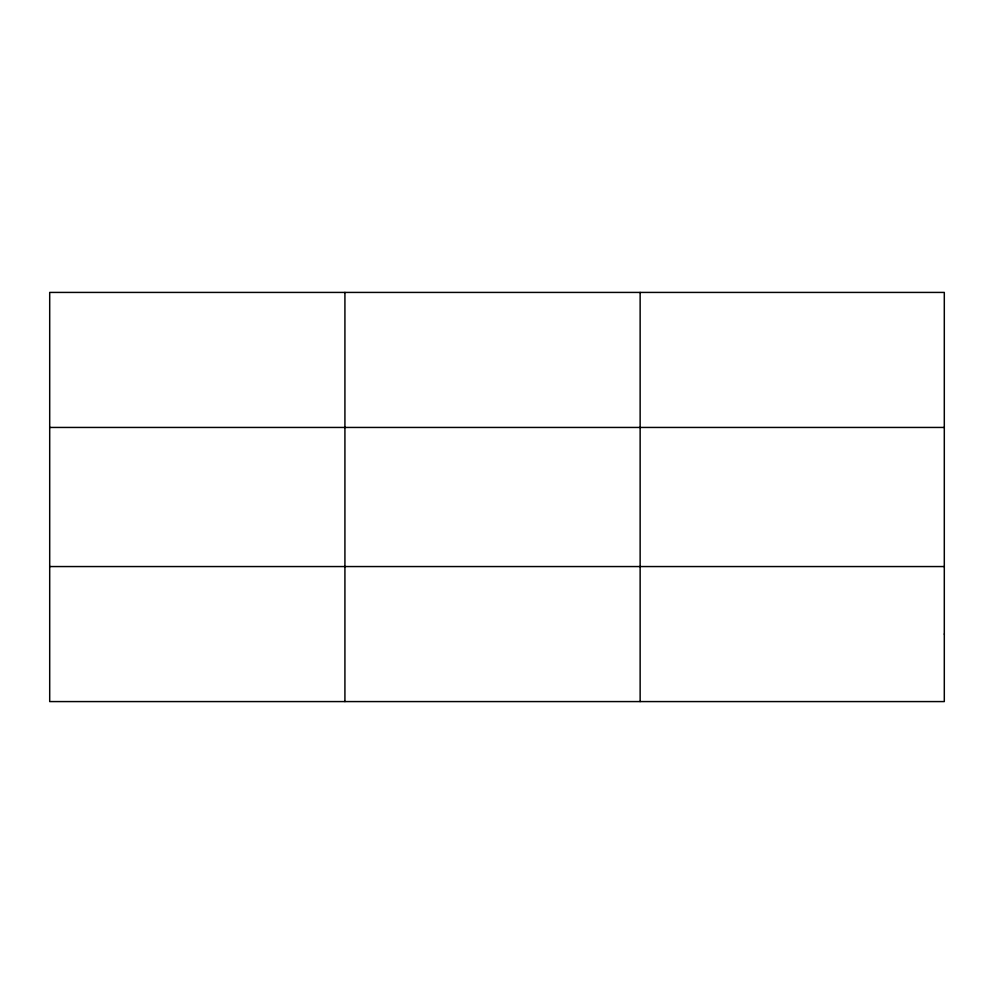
<?xml version="1.0" encoding="UTF-8"?>
<svg xmlns="http://www.w3.org/2000/svg" width="994" height="994" viewBox="0 0 994 994"><rect width="100%" height="100%" fill="white"/><g stroke="black" fill="none" stroke-linecap="round" stroke-linejoin="round"><path stroke-width="1.49" d="M344.918 701.578L344.918 292.422M640.136 701.578L640.136 292.422M49.7 427.445L944.3 427.445M49.7 566.555L944.3 566.555M944.3 634.073L944.3 701.578L49.7 701.578L49.7 292.422L944.3 292.422L944.3 634.073"/></g></svg>
